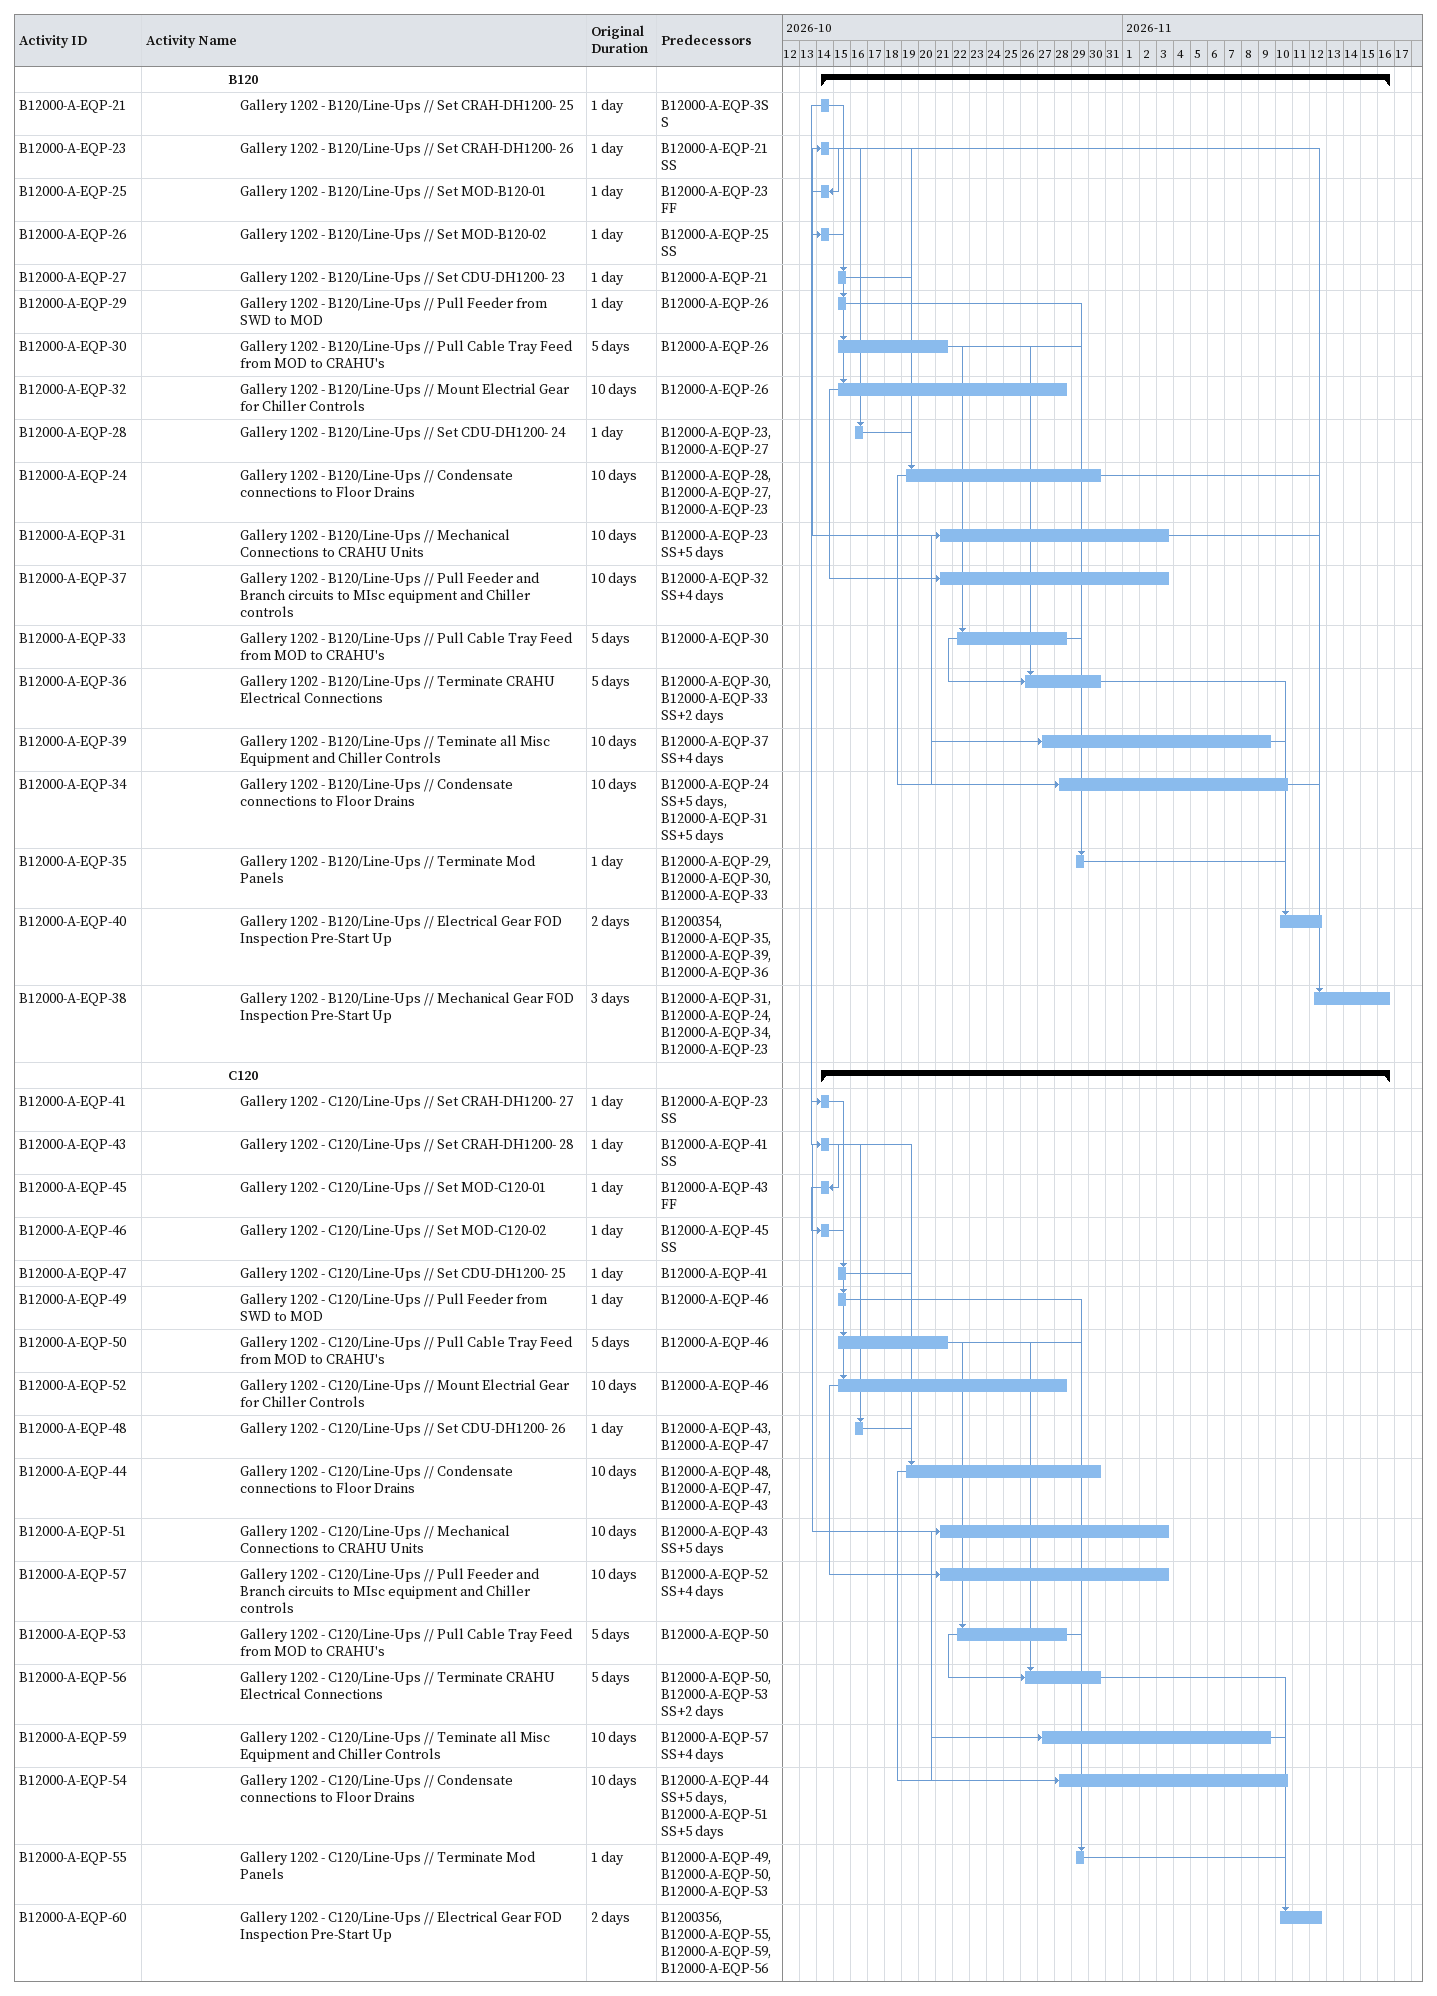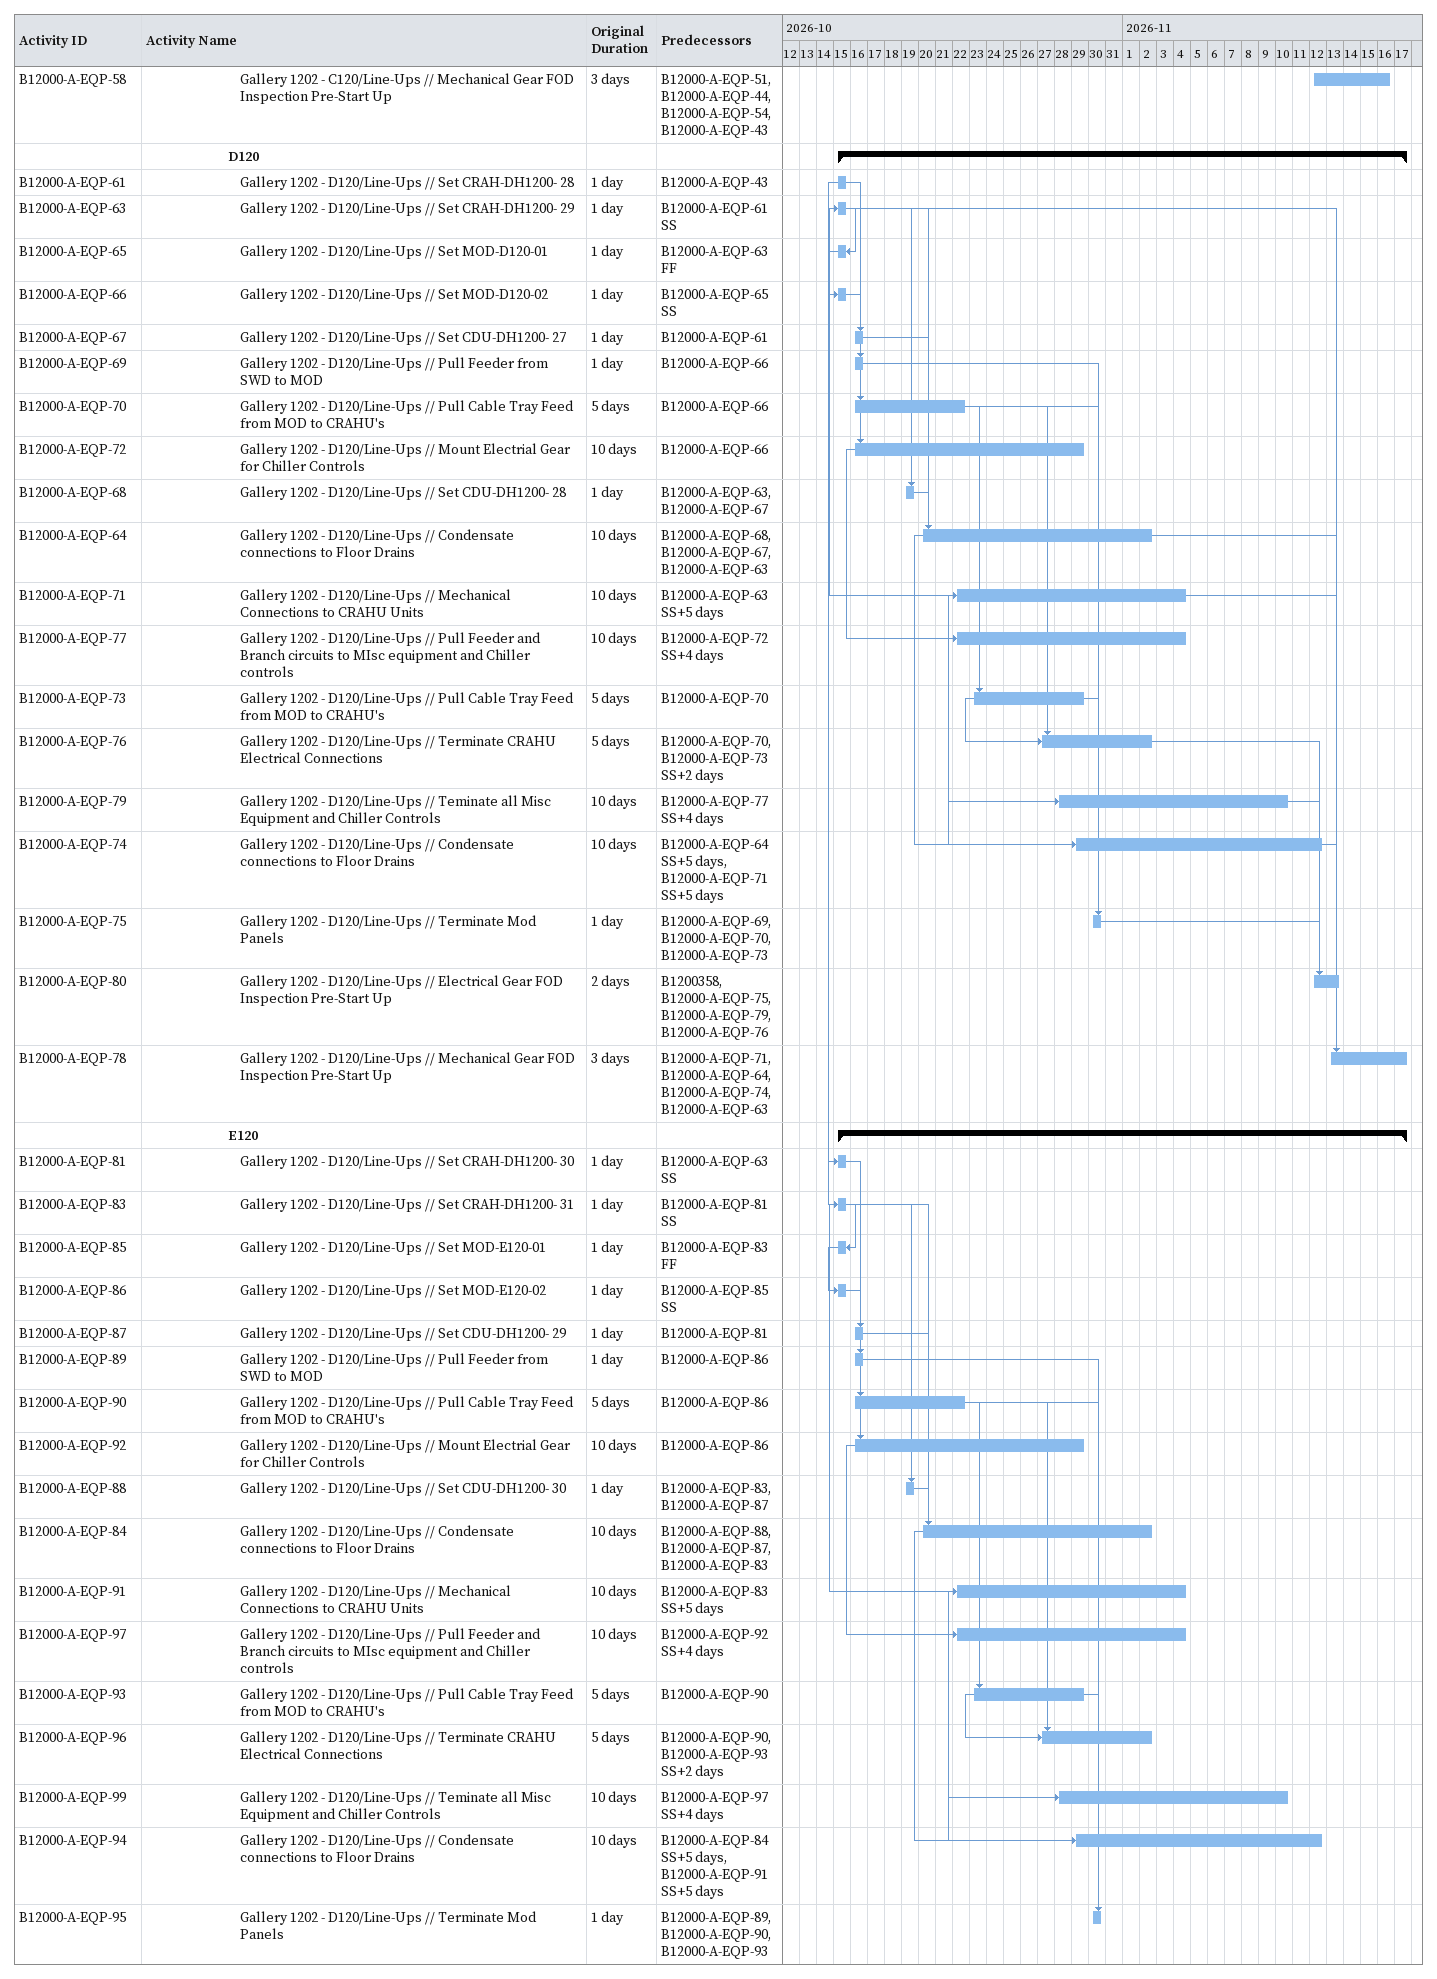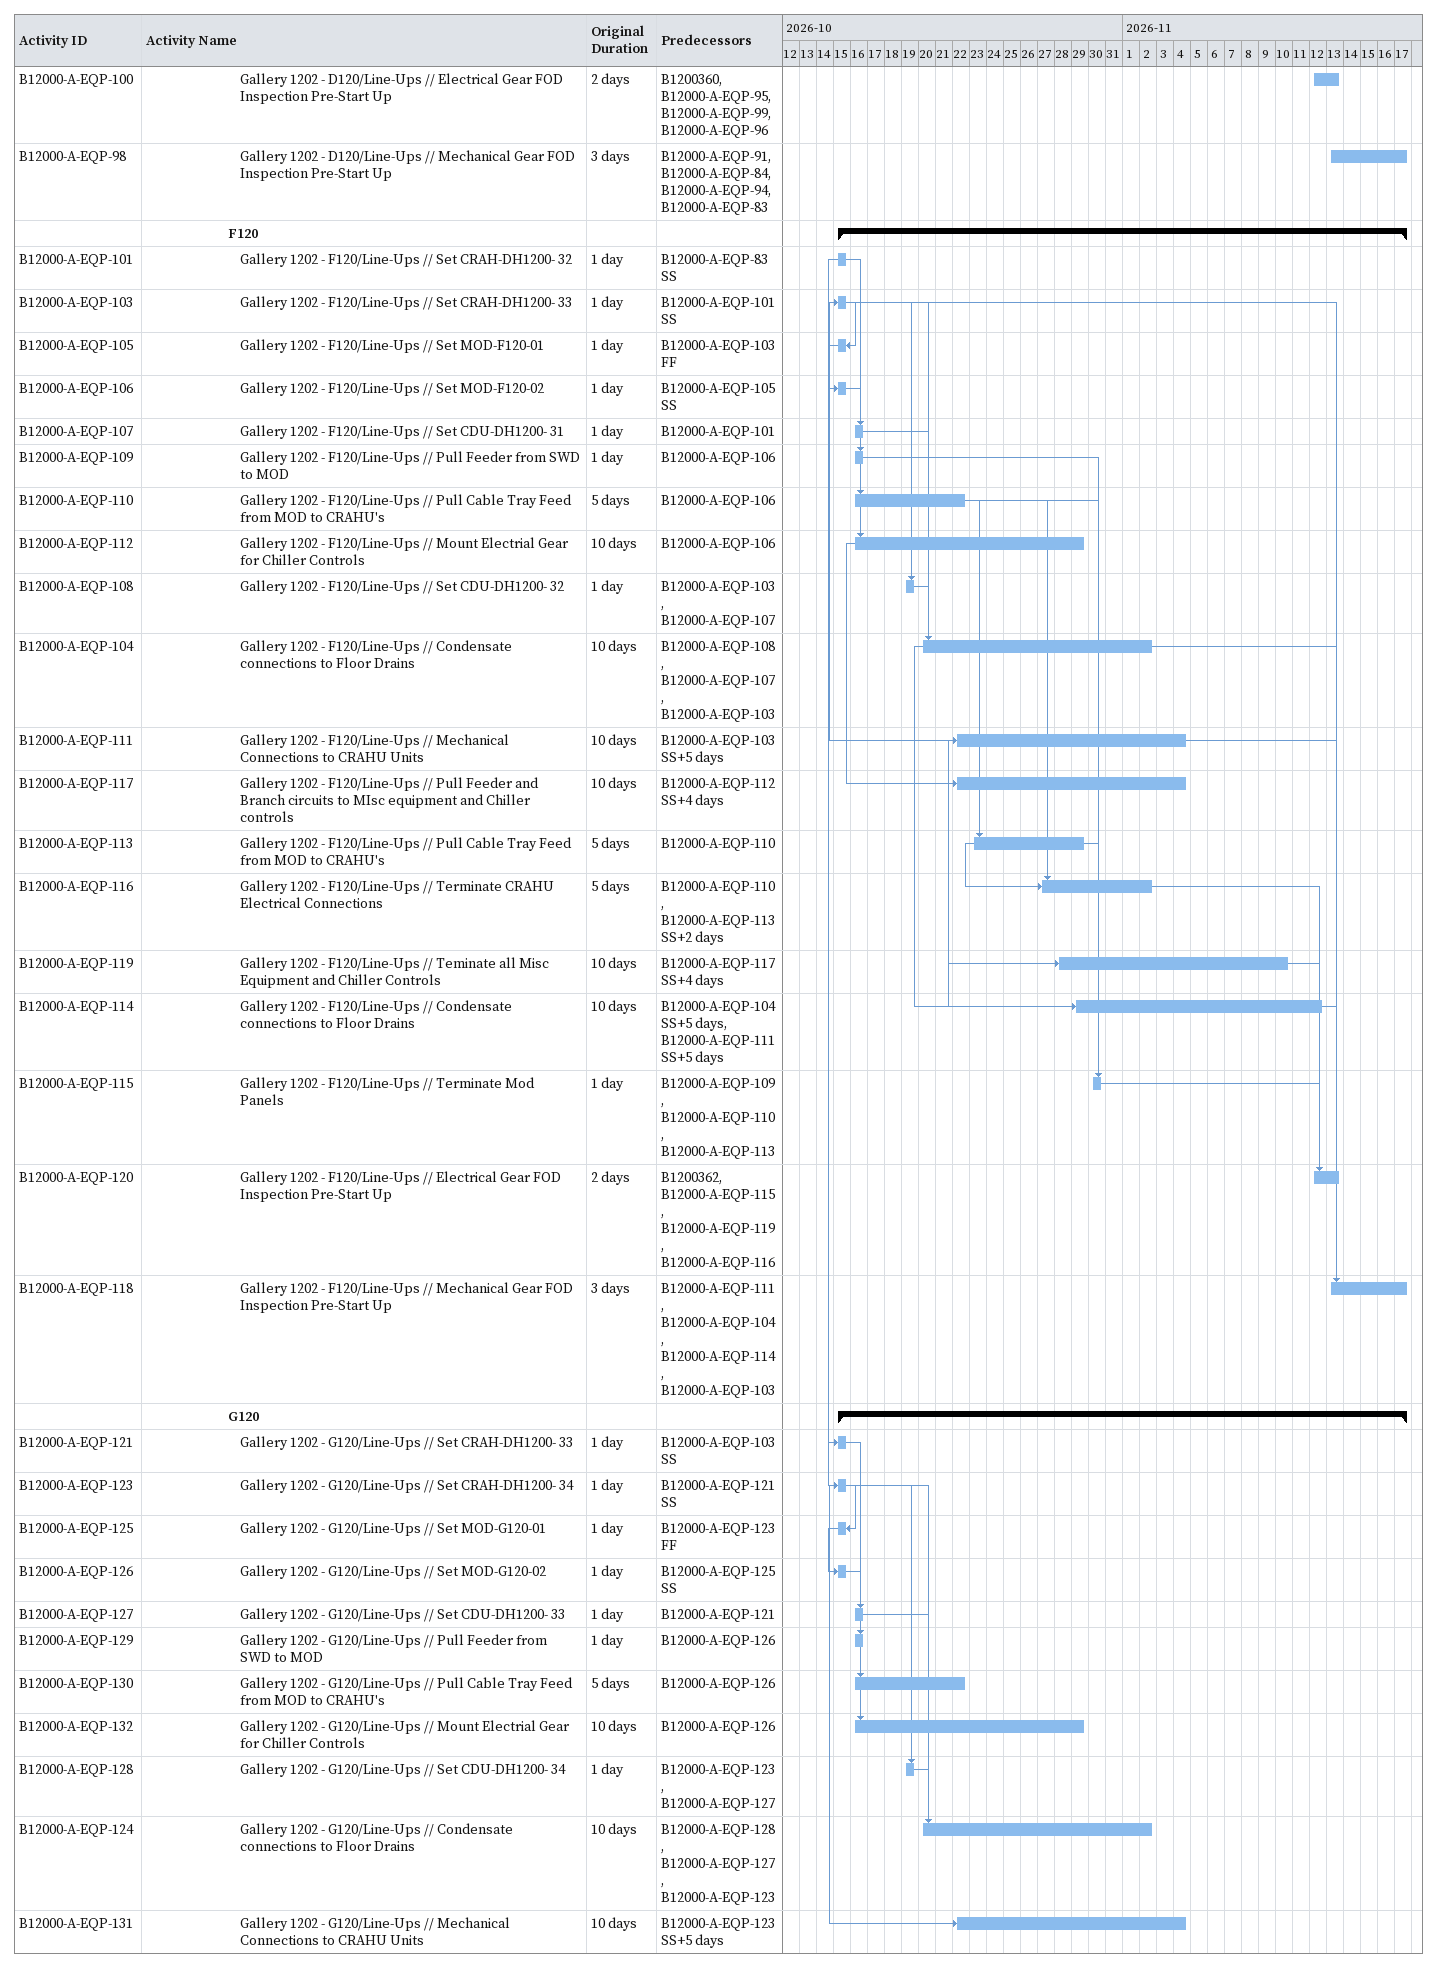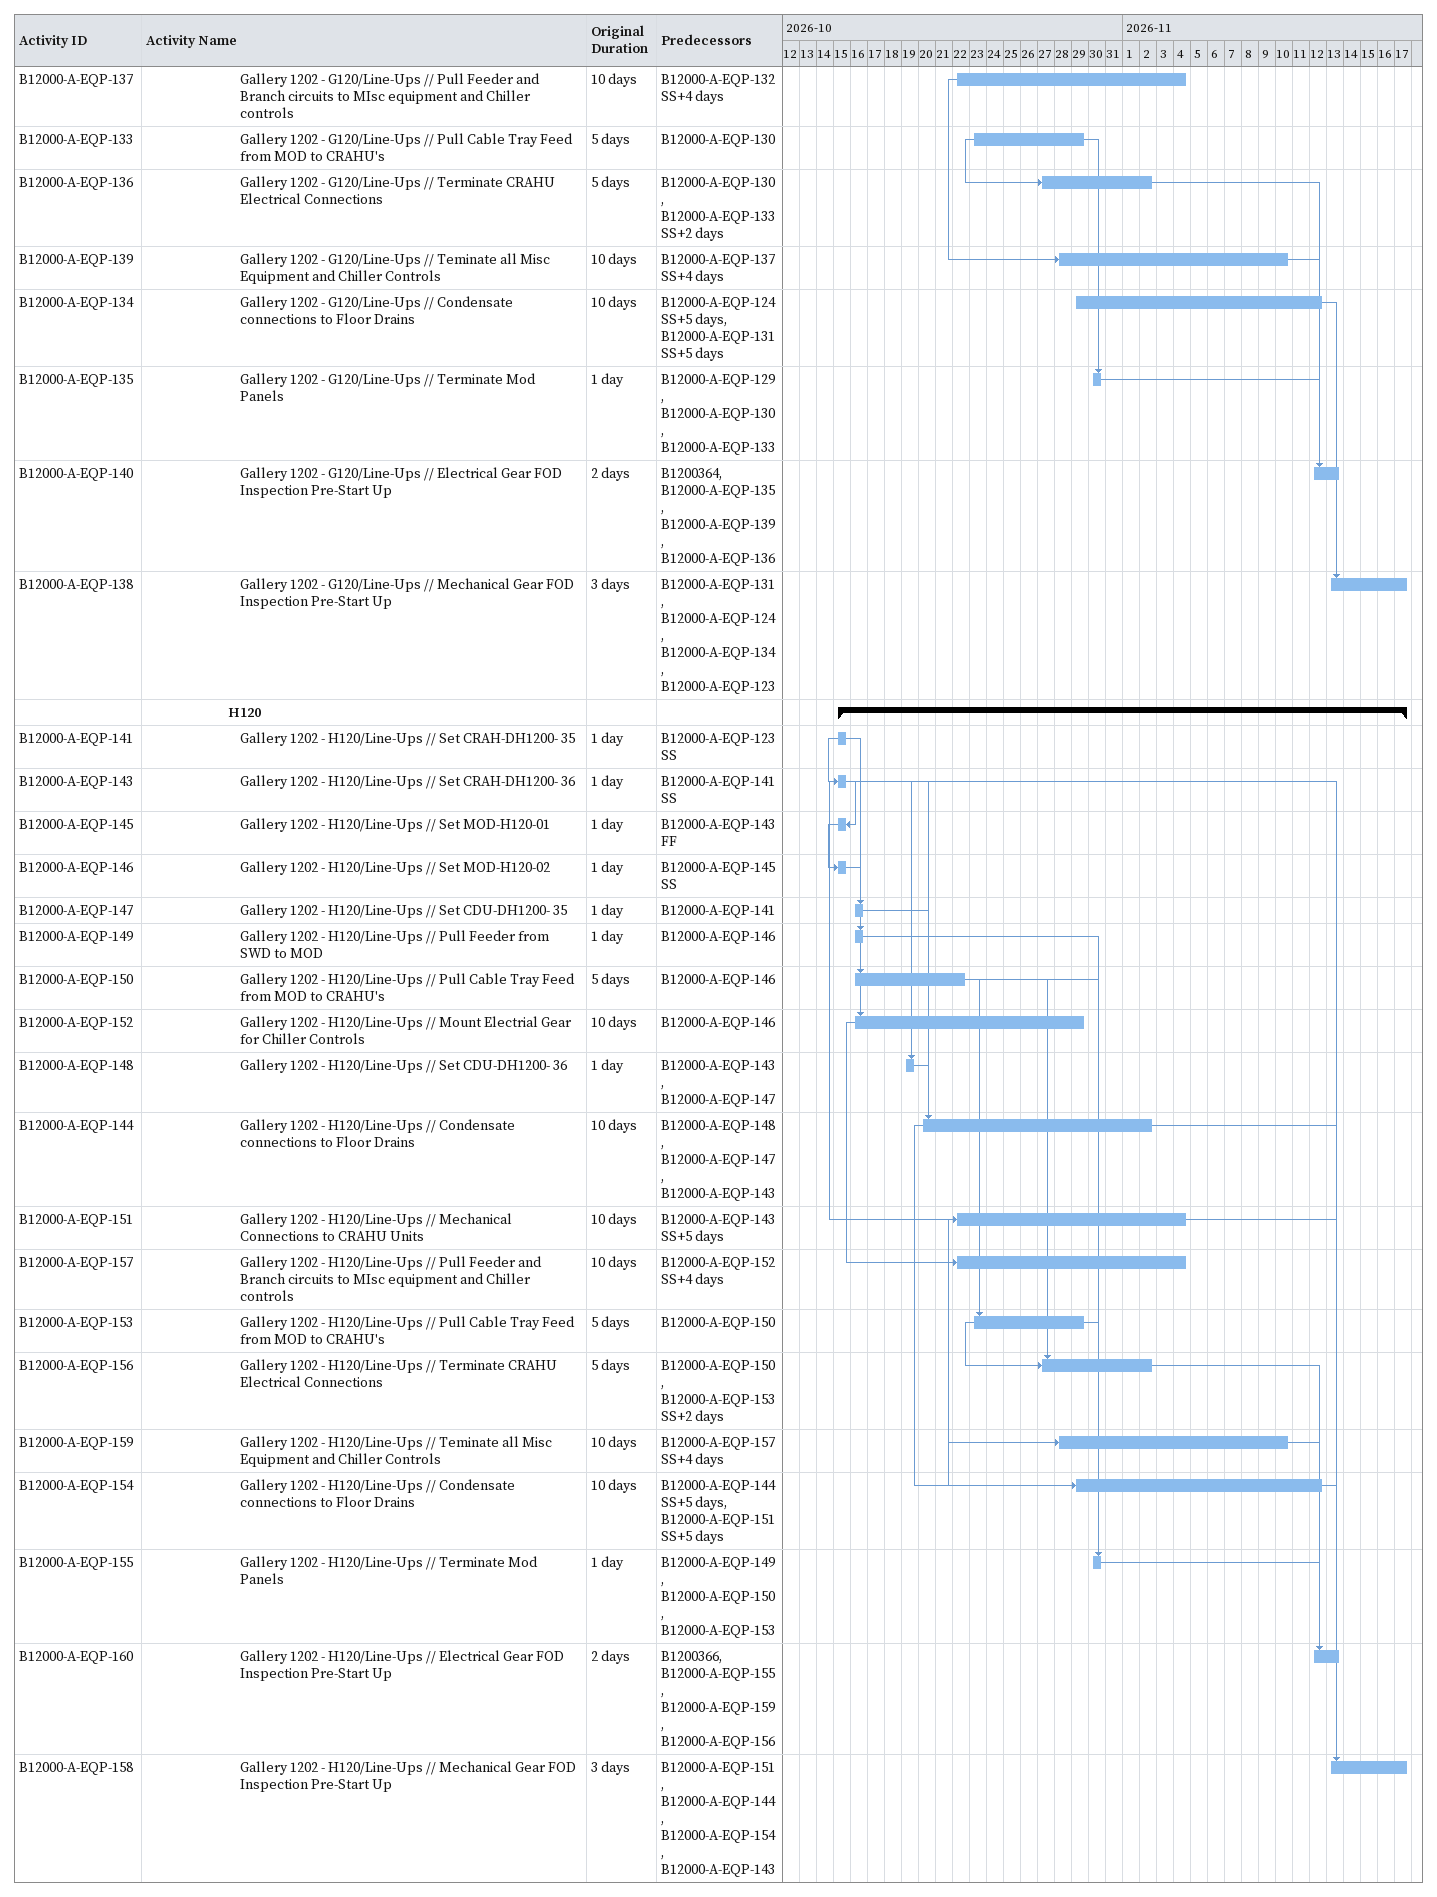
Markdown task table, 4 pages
| ID | Level | Task | Original duration | Start | Finish | Predecessors |
|---|---|---|---|---|---|---|
|  | 8 | **B120** |  | 2026-10-14 | 2026-11-16 |  |
| B12000-A-EQP-21 | 9 | Gallery 1202 - B120/Line-Ups // Set CRAH-DH1200- 25 | 1d | 2026-10-14 | 2026-10-14 | B12000-A-EQP-3SS |
| B12000-A-EQP-23 | 9 | Gallery 1202 - B120/Line-Ups // Set CRAH-DH1200- 26 | 1d | 2026-10-14 | 2026-10-14 | B12000-A-EQP-21SS |
| B12000-A-EQP-25 | 9 | Gallery 1202 - B120/Line-Ups // Set MOD-B120-01 | 1d | 2026-10-14 | 2026-10-14 | B12000-A-EQP-23FF |
| B12000-A-EQP-26 | 9 | Gallery 1202 - B120/Line-Ups // Set MOD-B120-02 | 1d | 2026-10-14 | 2026-10-14 | B12000-A-EQP-25SS |
| B12000-A-EQP-27 | 9 | Gallery 1202 - B120/Line-Ups // Set CDU-DH1200- 23 | 1d | 2026-10-15 | 2026-10-15 | B12000-A-EQP-21 |
| B12000-A-EQP-29 | 9 | Gallery 1202 - B120/Line-Ups // Pull Feeder from SWD to MOD | 1d | 2026-10-15 | 2026-10-15 | B12000-A-EQP-26 |
| B12000-A-EQP-30 | 9 | Gallery 1202 - B120/Line-Ups // Pull Cable Tray Feed from MOD to CRAHU's | 5d | 2026-10-15 | 2026-10-21 | B12000-A-EQP-26 |
| B12000-A-EQP-32 | 9 | Gallery 1202 - B120/Line-Ups // Mount Electrial Gear for Chiller Controls | 10d | 2026-10-15 | 2026-10-28 | B12000-A-EQP-26 |
| B12000-A-EQP-28 | 9 | Gallery 1202 - B120/Line-Ups // Set CDU-DH1200- 24 | 1d | 2026-10-16 | 2026-10-16 | B12000-A-EQP-23, B12000-A-EQP-27 |
| B12000-A-EQP-24 | 9 | Gallery 1202 - B120/Line-Ups // Condensate connections to Floor Drains | 10d | 2026-10-19 | 2026-10-30 | B12000-A-EQP-28, B12000-A-EQP-27, B12000-A-EQP-23 |
| B12000-A-EQP-31 | 9 | Gallery 1202 - B120/Line-Ups // Mechanical Connections to CRAHU Units | 10d | 2026-10-21 | 2026-11-03 | B12000-A-EQP-23SS+5d |
| B12000-A-EQP-37 | 9 | Gallery 1202 - B120/Line-Ups // Pull Feeder and Branch circuits to MIsc equipment and Chiller controls | 10d | 2026-10-21 | 2026-11-03 | B12000-A-EQP-32SS+4d |
| B12000-A-EQP-33 | 9 | Gallery 1202 - B120/Line-Ups // Pull Cable Tray Feed from MOD to CRAHU's | 5d | 2026-10-22 | 2026-10-28 | B12000-A-EQP-30 |
| B12000-A-EQP-36 | 9 | Gallery 1202 - B120/Line-Ups // Terminate CRAHU Electrical Connections | 5d | 2026-10-26 | 2026-10-30 | B12000-A-EQP-30, B12000-A-EQP-33SS+2d |
| B12000-A-EQP-39 | 9 | Gallery 1202 - B120/Line-Ups // Teminate all Misc Equipment and Chiller Controls | 10d | 2026-10-27 | 2026-11-09 | B12000-A-EQP-37SS+4d |
| B12000-A-EQP-34 | 9 | Gallery 1202 - B120/Line-Ups // Condensate connections to Floor Drains | 10d | 2026-10-28 | 2026-11-10 | B12000-A-EQP-24SS+5d, B12000-A-EQP-31SS+5d |
| B12000-A-EQP-35 | 9 | Gallery 1202 - B120/Line-Ups // Terminate Mod Panels | 1d | 2026-10-29 | 2026-10-29 | B12000-A-EQP-29, B12000-A-EQP-30, B12000-A-EQP-33 |
| B12000-A-EQP-40 | 9 | Gallery 1202 - B120/Line-Ups // Electrical Gear FOD Inspection Pre-Start Up | 2d | 2026-11-10 | 2026-11-12 | B1200354, B12000-A-EQP-35, B12000-A-EQP-39, B12000-A-EQP-36 |
| B12000-A-EQP-38 | 9 | Gallery 1202 - B120/Line-Ups // Mechanical Gear FOD Inspection Pre-Start Up | 3d | 2026-11-12 | 2026-11-16 | B12000-A-EQP-31, B12000-A-EQP-24, B12000-A-EQP-34, B12000-A-EQP-23 |
|  | 8 | **C120** |  | 2026-10-14 | 2026-11-16 |  |
| B12000-A-EQP-41 | 9 | Gallery 1202 - C120/Line-Ups // Set CRAH-DH1200- 27 | 1d | 2026-10-14 | 2026-10-14 | B12000-A-EQP-23SS |
| B12000-A-EQP-43 | 9 | Gallery 1202 - C120/Line-Ups // Set CRAH-DH1200- 28 | 1d | 2026-10-14 | 2026-10-14 | B12000-A-EQP-41SS |
| B12000-A-EQP-45 | 9 | Gallery 1202 - C120/Line-Ups // Set MOD-C120-01 | 1d | 2026-10-14 | 2026-10-14 | B12000-A-EQP-43FF |
| B12000-A-EQP-46 | 9 | Gallery 1202 - C120/Line-Ups // Set MOD-C120-02 | 1d | 2026-10-14 | 2026-10-14 | B12000-A-EQP-45SS |
| B12000-A-EQP-47 | 9 | Gallery 1202 - C120/Line-Ups // Set CDU-DH1200- 25 | 1d | 2026-10-15 | 2026-10-15 | B12000-A-EQP-41 |
| B12000-A-EQP-49 | 9 | Gallery 1202 - C120/Line-Ups // Pull Feeder from SWD to MOD | 1d | 2026-10-15 | 2026-10-15 | B12000-A-EQP-46 |
| B12000-A-EQP-50 | 9 | Gallery 1202 - C120/Line-Ups // Pull Cable Tray Feed from MOD to CRAHU's | 5d | 2026-10-15 | 2026-10-21 | B12000-A-EQP-46 |
| B12000-A-EQP-52 | 9 | Gallery 1202 - C120/Line-Ups // Mount Electrial Gear for Chiller Controls | 10d | 2026-10-15 | 2026-10-28 | B12000-A-EQP-46 |
| B12000-A-EQP-48 | 9 | Gallery 1202 - C120/Line-Ups // Set CDU-DH1200- 26 | 1d | 2026-10-16 | 2026-10-16 | B12000-A-EQP-43, B12000-A-EQP-47 |
| B12000-A-EQP-44 | 9 | Gallery 1202 - C120/Line-Ups // Condensate connections to Floor Drains | 10d | 2026-10-19 | 2026-10-30 | B12000-A-EQP-48, B12000-A-EQP-47, B12000-A-EQP-43 |
| B12000-A-EQP-51 | 9 | Gallery 1202 - C120/Line-Ups // Mechanical Connections to CRAHU Units | 10d | 2026-10-21 | 2026-11-03 | B12000-A-EQP-43SS+5d |
| B12000-A-EQP-57 | 9 | Gallery 1202 - C120/Line-Ups // Pull Feeder and Branch circuits to MIsc equipment and Chiller controls | 10d | 2026-10-21 | 2026-11-03 | B12000-A-EQP-52SS+4d |
| B12000-A-EQP-53 | 9 | Gallery 1202 - C120/Line-Ups // Pull Cable Tray Feed from MOD to CRAHU's | 5d | 2026-10-22 | 2026-10-28 | B12000-A-EQP-50 |
| B12000-A-EQP-56 | 9 | Gallery 1202 - C120/Line-Ups // Terminate CRAHU Electrical Connections | 5d | 2026-10-26 | 2026-10-30 | B12000-A-EQP-50, B12000-A-EQP-53SS+2d |
| B12000-A-EQP-59 | 9 | Gallery 1202 - C120/Line-Ups // Teminate all Misc Equipment and Chiller Controls | 10d | 2026-10-27 | 2026-11-09 | B12000-A-EQP-57SS+4d |
| B12000-A-EQP-54 | 9 | Gallery 1202 - C120/Line-Ups // Condensate connections to Floor Drains | 10d | 2026-10-28 | 2026-11-10 | B12000-A-EQP-44SS+5d, B12000-A-EQP-51SS+5d |
| B12000-A-EQP-55 | 9 | Gallery 1202 - C120/Line-Ups // Terminate Mod Panels | 1d | 2026-10-29 | 2026-10-29 | B12000-A-EQP-49, B12000-A-EQP-50, B12000-A-EQP-53 |
| B12000-A-EQP-60 | 9 | Gallery 1202 - C120/Line-Ups // Electrical Gear FOD Inspection Pre-Start Up | 2d | 2026-11-10 | 2026-11-12 | B1200356, B12000-A-EQP-55, B12000-A-EQP-59, B12000-A-EQP-56 |
| B12000-A-EQP-58 | 9 | Gallery 1202 - C120/Line-Ups // Mechanical Gear FOD Inspection Pre-Start Up | 3d | 2026-11-12 | 2026-11-16 | B12000-A-EQP-51, B12000-A-EQP-44, B12000-A-EQP-54, B12000-A-EQP-43 |
|  | 8 | **D120** |  | 2026-10-15 | 2026-11-17 |  |
| B12000-A-EQP-61 | 9 | Gallery 1202 - D120/Line-Ups // Set CRAH-DH1200- 28 | 1d | 2026-10-15 | 2026-10-15 | B12000-A-EQP-43 |
| B12000-A-EQP-63 | 9 | Gallery 1202 - D120/Line-Ups // Set CRAH-DH1200- 29 | 1d | 2026-10-15 | 2026-10-15 | B12000-A-EQP-61SS |
| B12000-A-EQP-65 | 9 | Gallery 1202 - D120/Line-Ups // Set MOD-D120-01 | 1d | 2026-10-15 | 2026-10-15 | B12000-A-EQP-63FF |
| B12000-A-EQP-66 | 9 | Gallery 1202 - D120/Line-Ups // Set MOD-D120-02 | 1d | 2026-10-15 | 2026-10-15 | B12000-A-EQP-65SS |
| B12000-A-EQP-67 | 9 | Gallery 1202 - D120/Line-Ups // Set CDU-DH1200- 27 | 1d | 2026-10-16 | 2026-10-16 | B12000-A-EQP-61 |
| B12000-A-EQP-69 | 9 | Gallery 1202 - D120/Line-Ups // Pull Feeder from SWD to MOD | 1d | 2026-10-16 | 2026-10-16 | B12000-A-EQP-66 |
| B12000-A-EQP-70 | 9 | Gallery 1202 - D120/Line-Ups // Pull Cable Tray Feed from MOD to CRAHU's | 5d | 2026-10-16 | 2026-10-22 | B12000-A-EQP-66 |
| B12000-A-EQP-72 | 9 | Gallery 1202 - D120/Line-Ups // Mount Electrial Gear for Chiller Controls | 10d | 2026-10-16 | 2026-10-29 | B12000-A-EQP-66 |
| B12000-A-EQP-68 | 9 | Gallery 1202 - D120/Line-Ups // Set CDU-DH1200- 28 | 1d | 2026-10-19 | 2026-10-19 | B12000-A-EQP-63, B12000-A-EQP-67 |
| B12000-A-EQP-64 | 9 | Gallery 1202 - D120/Line-Ups // Condensate connections to Floor Drains | 10d | 2026-10-20 | 2026-11-02 | B12000-A-EQP-68, B12000-A-EQP-67, B12000-A-EQP-63 |
| B12000-A-EQP-71 | 9 | Gallery 1202 - D120/Line-Ups // Mechanical Connections to CRAHU Units | 10d | 2026-10-22 | 2026-11-04 | B12000-A-EQP-63SS+5d |
| B12000-A-EQP-77 | 9 | Gallery 1202 - D120/Line-Ups // Pull Feeder and Branch circuits to MIsc equipment and Chiller controls | 10d | 2026-10-22 | 2026-11-04 | B12000-A-EQP-72SS+4d |
| B12000-A-EQP-73 | 9 | Gallery 1202 - D120/Line-Ups // Pull Cable Tray Feed from MOD to CRAHU's | 5d | 2026-10-23 | 2026-10-29 | B12000-A-EQP-70 |
| B12000-A-EQP-76 | 9 | Gallery 1202 - D120/Line-Ups // Terminate CRAHU Electrical Connections | 5d | 2026-10-27 | 2026-11-02 | B12000-A-EQP-70, B12000-A-EQP-73SS+2d |
| B12000-A-EQP-79 | 9 | Gallery 1202 - D120/Line-Ups // Teminate all Misc Equipment and Chiller Controls | 10d | 2026-10-28 | 2026-11-10 | B12000-A-EQP-77SS+4d |
| B12000-A-EQP-74 | 9 | Gallery 1202 - D120/Line-Ups // Condensate connections to Floor Drains | 10d | 2026-10-29 | 2026-11-12 | B12000-A-EQP-64SS+5d, B12000-A-EQP-71SS+5d |
| B12000-A-EQP-75 | 9 | Gallery 1202 - D120/Line-Ups // Terminate Mod Panels | 1d | 2026-10-30 | 2026-10-30 | B12000-A-EQP-69, B12000-A-EQP-70, B12000-A-EQP-73 |
| B12000-A-EQP-80 | 9 | Gallery 1202 - D120/Line-Ups // Electrical Gear FOD Inspection Pre-Start Up | 2d | 2026-11-12 | 2026-11-13 | B1200358, B12000-A-EQP-75, B12000-A-EQP-79, B12000-A-EQP-76 |
| B12000-A-EQP-78 | 9 | Gallery 1202 - D120/Line-Ups // Mechanical Gear FOD Inspection Pre-Start Up | 3d | 2026-11-13 | 2026-11-17 | B12000-A-EQP-71, B12000-A-EQP-64, B12000-A-EQP-74, B12000-A-EQP-63 |
|  | 8 | **E120** |  | 2026-10-15 | 2026-11-17 |  |
| B12000-A-EQP-81 | 9 | Gallery 1202 - D120/Line-Ups // Set CRAH-DH1200- 30 | 1d | 2026-10-15 | 2026-10-15 | B12000-A-EQP-63SS |
| B12000-A-EQP-83 | 9 | Gallery 1202 - D120/Line-Ups // Set CRAH-DH1200- 31 | 1d | 2026-10-15 | 2026-10-15 | B12000-A-EQP-81SS |
| B12000-A-EQP-85 | 9 | Gallery 1202 - D120/Line-Ups // Set MOD-E120-01 | 1d | 2026-10-15 | 2026-10-15 | B12000-A-EQP-83FF |
| B12000-A-EQP-86 | 9 | Gallery 1202 - D120/Line-Ups // Set MOD-E120-02 | 1d | 2026-10-15 | 2026-10-15 | B12000-A-EQP-85SS |
| B12000-A-EQP-87 | 9 | Gallery 1202 - D120/Line-Ups // Set CDU-DH1200- 29 | 1d | 2026-10-16 | 2026-10-16 | B12000-A-EQP-81 |
| B12000-A-EQP-89 | 9 | Gallery 1202 - D120/Line-Ups // Pull Feeder from SWD to MOD | 1d | 2026-10-16 | 2026-10-16 | B12000-A-EQP-86 |
| B12000-A-EQP-90 | 9 | Gallery 1202 - D120/Line-Ups // Pull Cable Tray Feed from MOD to CRAHU's | 5d | 2026-10-16 | 2026-10-22 | B12000-A-EQP-86 |
| B12000-A-EQP-92 | 9 | Gallery 1202 - D120/Line-Ups // Mount Electrial Gear for Chiller Controls | 10d | 2026-10-16 | 2026-10-29 | B12000-A-EQP-86 |
| B12000-A-EQP-88 | 9 | Gallery 1202 - D120/Line-Ups // Set CDU-DH1200- 30 | 1d | 2026-10-19 | 2026-10-19 | B12000-A-EQP-83, B12000-A-EQP-87 |
| B12000-A-EQP-84 | 9 | Gallery 1202 - D120/Line-Ups // Condensate connections to Floor Drains | 10d | 2026-10-20 | 2026-11-02 | B12000-A-EQP-88, B12000-A-EQP-87, B12000-A-EQP-83 |
| B12000-A-EQP-91 | 9 | Gallery 1202 - D120/Line-Ups // Mechanical Connections to CRAHU Units | 10d | 2026-10-22 | 2026-11-04 | B12000-A-EQP-83SS+5d |
| B12000-A-EQP-97 | 9 | Gallery 1202 - D120/Line-Ups // Pull Feeder and Branch circuits to MIsc equipment and Chiller controls | 10d | 2026-10-22 | 2026-11-04 | B12000-A-EQP-92SS+4d |
| B12000-A-EQP-93 | 9 | Gallery 1202 - D120/Line-Ups // Pull Cable Tray Feed from MOD to CRAHU's | 5d | 2026-10-23 | 2026-10-29 | B12000-A-EQP-90 |
| B12000-A-EQP-96 | 9 | Gallery 1202 - D120/Line-Ups // Terminate CRAHU Electrical Connections | 5d | 2026-10-27 | 2026-11-02 | B12000-A-EQP-90, B12000-A-EQP-93SS+2d |
| B12000-A-EQP-99 | 9 | Gallery 1202 - D120/Line-Ups // Teminate all Misc Equipment and Chiller Controls | 10d | 2026-10-28 | 2026-11-10 | B12000-A-EQP-97SS+4d |
| B12000-A-EQP-94 | 9 | Gallery 1202 - D120/Line-Ups // Condensate connections to Floor Drains | 10d | 2026-10-29 | 2026-11-12 | B12000-A-EQP-84SS+5d, B12000-A-EQP-91SS+5d |
| B12000-A-EQP-95 | 9 | Gallery 1202 - D120/Line-Ups // Terminate Mod Panels | 1d | 2026-10-30 | 2026-10-30 | B12000-A-EQP-89, B12000-A-EQP-90, B12000-A-EQP-93 |
| B12000-A-EQP-100 | 9 | Gallery 1202 - D120/Line-Ups // Electrical Gear FOD Inspection Pre-Start Up | 2d | 2026-11-12 | 2026-11-13 | B1200360, B12000-A-EQP-95, B12000-A-EQP-99, B12000-A-EQP-96 |
| B12000-A-EQP-98 | 9 | Gallery 1202 - D120/Line-Ups // Mechanical Gear FOD Inspection Pre-Start Up | 3d | 2026-11-13 | 2026-11-17 | B12000-A-EQP-91, B12000-A-EQP-84, B12000-A-EQP-94, B12000-A-EQP-83 |
|  | 8 | **F120** |  | 2026-10-15 | 2026-11-17 |  |
| B12000-A-EQP-101 | 9 | Gallery 1202 - F120/Line-Ups // Set CRAH-DH1200- 32 | 1d | 2026-10-15 | 2026-10-15 | B12000-A-EQP-83SS |
| B12000-A-EQP-103 | 9 | Gallery 1202 - F120/Line-Ups // Set CRAH-DH1200- 33 | 1d | 2026-10-15 | 2026-10-15 | B12000-A-EQP-101SS |
| B12000-A-EQP-105 | 9 | Gallery 1202 - F120/Line-Ups // Set MOD-F120-01 | 1d | 2026-10-15 | 2026-10-15 | B12000-A-EQP-103FF |
| B12000-A-EQP-106 | 9 | Gallery 1202 - F120/Line-Ups // Set MOD-F120-02 | 1d | 2026-10-15 | 2026-10-15 | B12000-A-EQP-105SS |
| B12000-A-EQP-107 | 9 | Gallery 1202 - F120/Line-Ups // Set CDU-DH1200- 31 | 1d | 2026-10-16 | 2026-10-16 | B12000-A-EQP-101 |
| B12000-A-EQP-109 | 9 | Gallery 1202 - F120/Line-Ups // Pull Feeder from SWD to MOD | 1d | 2026-10-16 | 2026-10-16 | B12000-A-EQP-106 |
| B12000-A-EQP-110 | 9 | Gallery 1202 - F120/Line-Ups // Pull Cable Tray Feed from MOD to CRAHU's | 5d | 2026-10-16 | 2026-10-22 | B12000-A-EQP-106 |
| B12000-A-EQP-112 | 9 | Gallery 1202 - F120/Line-Ups // Mount Electrial Gear for Chiller Controls | 10d | 2026-10-16 | 2026-10-29 | B12000-A-EQP-106 |
| B12000-A-EQP-108 | 9 | Gallery 1202 - F120/Line-Ups // Set CDU-DH1200- 32 | 1d | 2026-10-19 | 2026-10-19 | B12000-A-EQP-103, B12000-A-EQP-107 |
| B12000-A-EQP-104 | 9 | Gallery 1202 - F120/Line-Ups // Condensate connections to Floor Drains | 10d | 2026-10-20 | 2026-11-02 | B12000-A-EQP-108, B12000-A-EQP-107, B12000-A-EQP-103 |
| B12000-A-EQP-111 | 9 | Gallery 1202 - F120/Line-Ups // Mechanical Connections to CRAHU Units | 10d | 2026-10-22 | 2026-11-04 | B12000-A-EQP-103SS+5d |
| B12000-A-EQP-117 | 9 | Gallery 1202 - F120/Line-Ups // Pull Feeder and Branch circuits to MIsc equipment and Chiller controls | 10d | 2026-10-22 | 2026-11-04 | B12000-A-EQP-112SS+4d |
| B12000-A-EQP-113 | 9 | Gallery 1202 - F120/Line-Ups // Pull Cable Tray Feed from MOD to CRAHU's | 5d | 2026-10-23 | 2026-10-29 | B12000-A-EQP-110 |
| B12000-A-EQP-116 | 9 | Gallery 1202 - F120/Line-Ups // Terminate CRAHU Electrical Connections | 5d | 2026-10-27 | 2026-11-02 | B12000-A-EQP-110, B12000-A-EQP-113SS+2d |
| B12000-A-EQP-119 | 9 | Gallery 1202 - F120/Line-Ups // Teminate all Misc Equipment and Chiller Controls | 10d | 2026-10-28 | 2026-11-10 | B12000-A-EQP-117SS+4d |
| B12000-A-EQP-114 | 9 | Gallery 1202 - F120/Line-Ups // Condensate connections to Floor Drains | 10d | 2026-10-29 | 2026-11-12 | B12000-A-EQP-104SS+5d, B12000-A-EQP-111SS+5d |
| B12000-A-EQP-115 | 9 | Gallery 1202 - F120/Line-Ups // Terminate Mod Panels | 1d | 2026-10-30 | 2026-10-30 | B12000-A-EQP-109, B12000-A-EQP-110, B12000-A-EQP-113 |
| B12000-A-EQP-120 | 9 | Gallery 1202 - F120/Line-Ups // Electrical Gear FOD Inspection Pre-Start Up | 2d | 2026-11-12 | 2026-11-13 | B1200362, B12000-A-EQP-115, B12000-A-EQP-119, B12000-A-EQP-116 |
| B12000-A-EQP-118 | 9 | Gallery 1202 - F120/Line-Ups // Mechanical Gear FOD Inspection Pre-Start Up | 3d | 2026-11-13 | 2026-11-17 | B12000-A-EQP-111, B12000-A-EQP-104, B12000-A-EQP-114, B12000-A-EQP-103 |
|  | 8 | **G120** |  | 2026-10-15 | 2026-11-17 |  |
| B12000-A-EQP-121 | 9 | Gallery 1202 - G120/Line-Ups // Set CRAH-DH1200- 33 | 1d | 2026-10-15 | 2026-10-15 | B12000-A-EQP-103SS |
| B12000-A-EQP-123 | 9 | Gallery 1202 - G120/Line-Ups // Set CRAH-DH1200- 34 | 1d | 2026-10-15 | 2026-10-15 | B12000-A-EQP-121SS |
| B12000-A-EQP-125 | 9 | Gallery 1202 - G120/Line-Ups // Set MOD-G120-01 | 1d | 2026-10-15 | 2026-10-15 | B12000-A-EQP-123FF |
| B12000-A-EQP-126 | 9 | Gallery 1202 - G120/Line-Ups // Set MOD-G120-02 | 1d | 2026-10-15 | 2026-10-15 | B12000-A-EQP-125SS |
| B12000-A-EQP-127 | 9 | Gallery 1202 - G120/Line-Ups // Set CDU-DH1200- 33 | 1d | 2026-10-16 | 2026-10-16 | B12000-A-EQP-121 |
| B12000-A-EQP-129 | 9 | Gallery 1202 - G120/Line-Ups // Pull Feeder from SWD to MOD | 1d | 2026-10-16 | 2026-10-16 | B12000-A-EQP-126 |
| B12000-A-EQP-130 | 9 | Gallery 1202 - G120/Line-Ups // Pull Cable Tray Feed from MOD to CRAHU's | 5d | 2026-10-16 | 2026-10-22 | B12000-A-EQP-126 |
| B12000-A-EQP-132 | 9 | Gallery 1202 - G120/Line-Ups // Mount Electrial Gear for Chiller Controls | 10d | 2026-10-16 | 2026-10-29 | B12000-A-EQP-126 |
| B12000-A-EQP-128 | 9 | Gallery 1202 - G120/Line-Ups // Set CDU-DH1200- 34 | 1d | 2026-10-19 | 2026-10-19 | B12000-A-EQP-123, B12000-A-EQP-127 |
| B12000-A-EQP-124 | 9 | Gallery 1202 - G120/Line-Ups // Condensate connections to Floor Drains | 10d | 2026-10-20 | 2026-11-02 | B12000-A-EQP-128, B12000-A-EQP-127, B12000-A-EQP-123 |
| B12000-A-EQP-131 | 9 | Gallery 1202 - G120/Line-Ups // Mechanical Connections to CRAHU Units | 10d | 2026-10-22 | 2026-11-04 | B12000-A-EQP-123SS+5d |
| B12000-A-EQP-137 | 9 | Gallery 1202 - G120/Line-Ups // Pull Feeder and Branch circuits to MIsc equipment and Chiller controls | 10d | 2026-10-22 | 2026-11-04 | B12000-A-EQP-132SS+4d |
| B12000-A-EQP-133 | 9 | Gallery 1202 - G120/Line-Ups // Pull Cable Tray Feed from MOD to CRAHU's | 5d | 2026-10-23 | 2026-10-29 | B12000-A-EQP-130 |
| B12000-A-EQP-136 | 9 | Gallery 1202 - G120/Line-Ups // Terminate CRAHU Electrical Connections | 5d | 2026-10-27 | 2026-11-02 | B12000-A-EQP-130, B12000-A-EQP-133SS+2d |
| B12000-A-EQP-139 | 9 | Gallery 1202 - G120/Line-Ups // Teminate all Misc Equipment and Chiller Controls | 10d | 2026-10-28 | 2026-11-10 | B12000-A-EQP-137SS+4d |
| B12000-A-EQP-134 | 9 | Gallery 1202 - G120/Line-Ups // Condensate connections to Floor Drains | 10d | 2026-10-29 | 2026-11-12 | B12000-A-EQP-124SS+5d, B12000-A-EQP-131SS+5d |
| B12000-A-EQP-135 | 9 | Gallery 1202 - G120/Line-Ups // Terminate Mod Panels | 1d | 2026-10-30 | 2026-10-30 | B12000-A-EQP-129, B12000-A-EQP-130, B12000-A-EQP-133 |
| B12000-A-EQP-140 | 9 | Gallery 1202 - G120/Line-Ups // Electrical Gear FOD Inspection Pre-Start Up | 2d | 2026-11-12 | 2026-11-13 | B1200364, B12000-A-EQP-135, B12000-A-EQP-139, B12000-A-EQP-136 |
| B12000-A-EQP-138 | 9 | Gallery 1202 - G120/Line-Ups // Mechanical Gear FOD Inspection Pre-Start Up | 3d | 2026-11-13 | 2026-11-17 | B12000-A-EQP-131, B12000-A-EQP-124, B12000-A-EQP-134, B12000-A-EQP-123 |
|  | 8 | **H120** |  | 2026-10-15 | 2026-11-17 |  |
| B12000-A-EQP-141 | 9 | Gallery 1202 - H120/Line-Ups // Set CRAH-DH1200- 35 | 1d | 2026-10-15 | 2026-10-15 | B12000-A-EQP-123SS |
| B12000-A-EQP-143 | 9 | Gallery 1202 - H120/Line-Ups // Set CRAH-DH1200- 36 | 1d | 2026-10-15 | 2026-10-15 | B12000-A-EQP-141SS |
| B12000-A-EQP-145 | 9 | Gallery 1202 - H120/Line-Ups // Set MOD-H120-01 | 1d | 2026-10-15 | 2026-10-15 | B12000-A-EQP-143FF |
| B12000-A-EQP-146 | 9 | Gallery 1202 - H120/Line-Ups // Set MOD-H120-02 | 1d | 2026-10-15 | 2026-10-15 | B12000-A-EQP-145SS |
| B12000-A-EQP-147 | 9 | Gallery 1202 - H120/Line-Ups // Set CDU-DH1200- 35 | 1d | 2026-10-16 | 2026-10-16 | B12000-A-EQP-141 |
| B12000-A-EQP-149 | 9 | Gallery 1202 - H120/Line-Ups // Pull Feeder from SWD to MOD | 1d | 2026-10-16 | 2026-10-16 | B12000-A-EQP-146 |
| B12000-A-EQP-150 | 9 | Gallery 1202 - H120/Line-Ups // Pull Cable Tray Feed from MOD to CRAHU's | 5d | 2026-10-16 | 2026-10-22 | B12000-A-EQP-146 |
| B12000-A-EQP-152 | 9 | Gallery 1202 - H120/Line-Ups // Mount Electrial Gear for Chiller Controls | 10d | 2026-10-16 | 2026-10-29 | B12000-A-EQP-146 |
| B12000-A-EQP-148 | 9 | Gallery 1202 - H120/Line-Ups // Set CDU-DH1200- 36 | 1d | 2026-10-19 | 2026-10-19 | B12000-A-EQP-143, B12000-A-EQP-147 |
| B12000-A-EQP-144 | 9 | Gallery 1202 - H120/Line-Ups // Condensate connections to Floor Drains | 10d | 2026-10-20 | 2026-11-02 | B12000-A-EQP-148, B12000-A-EQP-147, B12000-A-EQP-143 |
| B12000-A-EQP-151 | 9 | Gallery 1202 - H120/Line-Ups // Mechanical Connections to CRAHU Units | 10d | 2026-10-22 | 2026-11-04 | B12000-A-EQP-143SS+5d |
| B12000-A-EQP-157 | 9 | Gallery 1202 - H120/Line-Ups // Pull Feeder and Branch circuits to MIsc equipment and Chiller controls | 10d | 2026-10-22 | 2026-11-04 | B12000-A-EQP-152SS+4d |
| B12000-A-EQP-153 | 9 | Gallery 1202 - H120/Line-Ups // Pull Cable Tray Feed from MOD to CRAHU's | 5d | 2026-10-23 | 2026-10-29 | B12000-A-EQP-150 |
| B12000-A-EQP-156 | 9 | Gallery 1202 - H120/Line-Ups // Terminate CRAHU Electrical Connections | 5d | 2026-10-27 | 2026-11-02 | B12000-A-EQP-150, B12000-A-EQP-153SS+2d |
| B12000-A-EQP-159 | 9 | Gallery 1202 - H120/Line-Ups // Teminate all Misc Equipment and Chiller Controls | 10d | 2026-10-28 | 2026-11-10 | B12000-A-EQP-157SS+4d |
| B12000-A-EQP-154 | 9 | Gallery 1202 - H120/Line-Ups // Condensate connections to Floor Drains | 10d | 2026-10-29 | 2026-11-12 | B12000-A-EQP-144SS+5d, B12000-A-EQP-151SS+5d |
| B12000-A-EQP-155 | 9 | Gallery 1202 - H120/Line-Ups // Terminate Mod Panels | 1d | 2026-10-30 | 2026-10-30 | B12000-A-EQP-149, B12000-A-EQP-150, B12000-A-EQP-153 |
| B12000-A-EQP-160 | 9 | Gallery 1202 - H120/Line-Ups // Electrical Gear FOD Inspection Pre-Start Up | 2d | 2026-11-12 | 2026-11-13 | B1200366, B12000-A-EQP-155, B12000-A-EQP-159, B12000-A-EQP-156 |
| B12000-A-EQP-158 | 9 | Gallery 1202 - H120/Line-Ups // Mechanical Gear FOD Inspection Pre-Start Up | 3d | 2026-11-13 | 2026-11-17 | B12000-A-EQP-151, B12000-A-EQP-144, B12000-A-EQP-154, B12000-A-EQP-143 |
